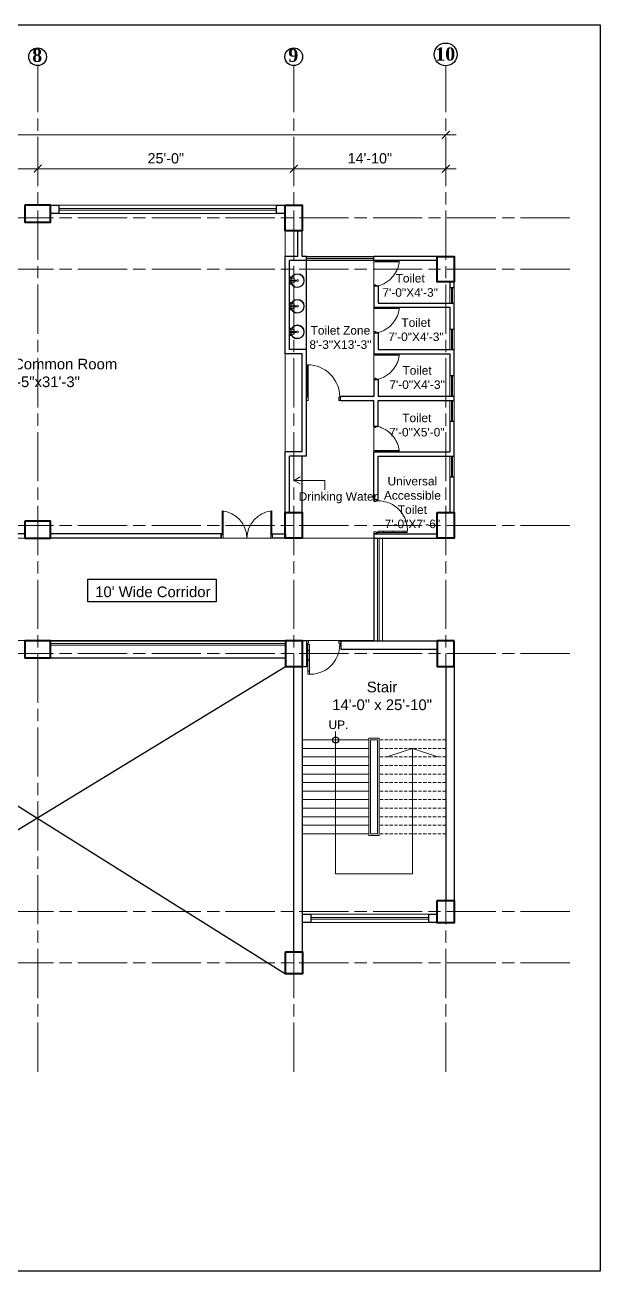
# Model space of a CAD drawing. Header units: inches. Extents: x -12 to 20935469, y -1604 to 24729220.
# Drawn here: x 20926263 to 20926937, y 24705706 to 24707164 of the extents above; entities that cross this region are included whole.
import ezdxf

# ---------------------------------------------------------------- set-up
doc = ezdxf.new("R2010")
doc.units = ezdxf.units.IN
doc.header["$LTSCALE"] = 0.03
doc.header["$MEASUREMENT"] = 0
doc.header["$PDMODE"] = 32
doc.header["$PDSIZE"] = 15
doc.linetypes.add('ACAD_ISO08W100', pattern=[36, 24, -3, 6, -3])
doc.linetypes.add('DASHED2', pattern=[0.375, 0.25, -0.125])
for name, color, linetype, lineweight in [('column', 1, 'Continuous', 40), ('Dim Line', 252, 'Continuous', 13), ('Door', 7, 'Continuous', 18), ('Gas', 21, 'Continuous', 5), ('Glass Line', 252, 'Continuous', 9), ('Grid Line', 252, 'Continuous', 18), ('Hatch', 253, 'Continuous', 15), ('Main Wall', 7, 'Continuous', 30), ('RAIL', 23, 'Continuous', 13), ('STAIR', 46, 'Continuous', 15), ('TOILET FIXTURE', 142, 'Continuous', 5), ('wind.', 150, 'Continuous', 20)]:
    doc.layers.add(name, color=color, linetype=linetype, lineweight=lineweight)
doc.layers.add('FUR', color=251, linetype='Continuous')
doc.layers.add('TEXT', color=7, linetype='Continuous')
doc.styles.add('2', font='swisscl.ttf')
doc.styles.add('RomanS', font='arial.ttf', dxfattribs={"height": 12})
doc.styles.get("Standard").update_dxf_attribs({"font": 'timesbd.ttf'})
doc.dimstyles.new('Aec_Arch_I', dxfattribs={"dimscale": 96, "dimtxt": 12, "dimasz": 0.09375, "dimexe": 0.125, "dimexo": 0.125, "dimgap": 0.0625, "dimtad": 1, "dimdec": 0, "dimzin": 3, "dimdsep": 46, "dimlunit": 4, "dimtxsty": 'RomanS', "dimblk1": 'ARCHTICK', "dimblk2": 'ARCHTICK', "dimsah": 1, "dimcen": 0.09375, "dimdle": 0.125, "dimadec": 0, "dimazin": 0, "dimtfac": 0.75, "dimtdec": 0, "dimtmove": 2, "dimatfit": 3, "dimldrblk": 'ARCHTICK', "dimfxl": 1, "dimfrac": 1, "dimtolj": 1, "dimtzin": 0, "dimarcsym": 0})

# ---------------------------------------------------------------- blocks, each defined once
blk = doc.blocks.new('_ArchTick')
at = {"color": 0, "linetype": 'ByBlock', "lineweight": 35, "const_width": 0.15}
blk.add_lwpolyline([(-0.5, -0.5), (0.5, 0.5)], dxfattribs=at)
blk = doc.blocks.new('*D23')
at = {"layer": 'Defpoints', "color": 0, "transparency": 16777216}
for p in [(20832166.8, 24724578.2), (20832473.8, 24724578.2), (20832473.8, 24724578.2)]:
    blk.add_point(p, dxfattribs=at)
at = {"layer": 'Dim Line', "color": 0, "lineweight": -2, "transparency": 16777216}
for p, q in [((20832154.8, 24724578.2), (20832485.8, 24724578.2)), ((20832166.8, 24724566.2), (20832166.8, 24724566.2)), ((20832473.8, 24724566.2), (20832473.8, 24724566.2))]:
    blk.add_line(p, q, dxfattribs=at)
at = {"layer": 'Dim Line', "color": 0, "lineweight": -2, "transparency": 16777216, "xscale": 9, "yscale": 9, "zscale": 9, "rotation": 180}
blk.add_blockref('_ArchTick', (20832166.8, 24724578.2), dxfattribs=at)
at = {"layer": 'Dim Line', "color": 0, "lineweight": -2, "transparency": 16777216, "xscale": 9, "yscale": 9, "zscale": 9}
blk.add_blockref('_ArchTick', (20832473.8, 24724578.2), dxfattribs=at)
at = {"layer": 'Dim Line', "color": 0, "transparency": 16777216, "insert": (20832320.3, 24724590.3), "char_height": 12, "attachment_point": 5, "style": 'RomanS'}
blk.add_mtext('\\A1;25\'-7"', dxfattribs=at)
blk = doc.blocks.new('*D10')
at = {"layer": 'Defpoints', "color": 0, "transparency": 16777216}
for p in [(20832473.8, 24724578.2), (20832773.8, 24724578.2), (20832773.8, 24724578.2)]:
    blk.add_point(p, dxfattribs=at)
at = {"layer": 'Dim Line', "color": 0, "lineweight": -2, "transparency": 16777216}
blk.add_line((20832461.8, 24724578.2), (20832785.8, 24724578.2), dxfattribs=at)
at = {"layer": 'Dim Line', "color": 0, "lineweight": -2, "transparency": 16777216, "xscale": 9, "yscale": 9, "zscale": 9, "rotation": 180}
blk.add_blockref('_ArchTick', (20832473.8, 24724578.2), dxfattribs=at)
at = {"layer": 'Dim Line', "color": 0, "lineweight": -2, "transparency": 16777216, "xscale": 9, "yscale": 9, "zscale": 9}
blk.add_blockref('_ArchTick', (20832773.8, 24724578.2), dxfattribs=at)
at = {"layer": 'Dim Line', "color": 0, "transparency": 16777216, "insert": (20832623.8, 24724590.3), "char_height": 12, "attachment_point": 5, "style": 'RomanS'}
blk.add_mtext('\\A1;25\'-0"', dxfattribs=at)
blk = doc.blocks.new('*D11')
at = {"layer": 'Defpoints', "color": 0, "transparency": 16777216}
for p in [(20832773.8, 24724578.2), (20832951.8, 24724578.2), (20832951.8, 24724578.2)]:
    blk.add_point(p, dxfattribs=at)
at = {"layer": 'Dim Line', "color": 0, "lineweight": -2, "transparency": 16777216}
for p, q in [((20832761.8, 24724578.2), (20832963.8, 24724578.2)), ((20832951.8, 24724566.2), (20832951.8, 24724566.2))]:
    blk.add_line(p, q, dxfattribs=at)
at = {"layer": 'Dim Line', "color": 0, "lineweight": -2, "transparency": 16777216, "xscale": 9, "yscale": 9, "zscale": 9, "rotation": 180}
blk.add_blockref('_ArchTick', (20832773.8, 24724578.2), dxfattribs=at)
at = {"layer": 'Dim Line', "color": 0, "lineweight": -2, "transparency": 16777216, "xscale": 9, "yscale": 9, "zscale": 9}
blk.add_blockref('_ArchTick', (20832951.8, 24724578.2), dxfattribs=at)
at = {"layer": 'Dim Line', "color": 0, "transparency": 16777216, "insert": (20832862.8, 24724590.3), "char_height": 12, "attachment_point": 5, "style": 'RomanS'}
blk.add_mtext('\\A1;14\'-10"', dxfattribs=at)
blk = doc.blocks.new('*D13')
at = {"layer": 'Defpoints', "color": 0, "transparency": 16777216}
for p in [(20830948.3, 24724610.7), (20832951.8, 24724617.8), (20832951.8, 24724610.7)]:
    blk.add_point(p, dxfattribs=at)
at = {"layer": 'Dim Line', "color": 0, "lineweight": -2, "transparency": 16777216}
for p, q in [((20830948.3, 24724622.7), (20830948.3, 24724629.8)), ((20832951.8, 24724622.7), (20832951.8, 24724629.8)), ((20830936.3, 24724617.8), (20832963.8, 24724617.8))]:
    blk.add_line(p, q, dxfattribs=at)
at = {"layer": 'Dim Line', "color": 0, "lineweight": -2, "transparency": 16777216, "xscale": 9, "yscale": 9, "zscale": 9, "rotation": 180}
blk.add_blockref('_ArchTick', (20830948.3, 24724617.8), dxfattribs=at)
at = {"layer": 'Dim Line', "color": 0, "lineweight": -2, "transparency": 16777216, "xscale": 9, "yscale": 9, "zscale": 9}
blk.add_blockref('_ArchTick', (20832951.8, 24724617.8), dxfattribs=at)
at = {"layer": 'Dim Line', "color": 0, "transparency": 16777216, "insert": (20831950, 24724629.9), "char_height": 12, "attachment_point": 5, "style": 'RomanS'}
blk.add_mtext('\\A1;166\'-11"', dxfattribs=at)
blk = doc.blocks.new('Door_45')
at = {"layer": 'Door'}
for p, q in [((1.5, 5), (1.5, 44)), ((1.5, 40), (2.2, 40)), ((2.2, 40), (2.2, 39.5)), ((2.2, 39.5), (2.7, 39.5)), ((2.7, 39.5), (2.7, 40)), ((2.7, 40), (3.5, 40)), ((3.5, 44), (3.5, 5)), ((1.5, 25.8), (2.2, 25.8)), ((2.2, 25.8), (2.2, 25.3)), ((2.2, 25.3), (2.7, 25.3)), ((2.7, 25.8), (3.5, 25.8)), ((2.7, 25.3), (2.7, 25.8)), ((0, 0), (0, 5)), ((0, 5), (1.5, 5)), ((1.5, 12.6), (2.2, 12.6)), ((3.5, 5), (1.5, 5)), ((1.5, 5), (1.5, 3)), ((1.5, 3), (2.5, 3)), ((2.2, 12.6), (2.2, 13.1)), ((2.2, 13.1), (2.7, 13.1)), ((2.5, 3), (2.5, 0)), ((2.7, 13.1), (2.7, 12.6)), ((2.7, 12.6), (3.5, 12.6)), ((42.5, 3), (42.5, 0)), ((43.5, 3), (42.5, 3)), ((45, 5), (43.5, 5)), ((43.5, 5), (43.5, 3)), ((45, 0), (45, 5)), ((2.5, 0), (0, 0)), ((42.5, 0), (45, 0))]:
    blk.add_line(p, q, dxfattribs=at)
blk.add_arc((4.7, 5.3), 38.8, 359.6233, 94.6685, dxfattribs=at)
blk = doc.blocks.new('A$C36295410')
at = {"layer": 'Door'}
for p, q in [((1, 4), (1, 32)), ((2, 0), (2, 32)), ((58, 0), (58, 32)), ((59, 4), (59, 32)), ((1, 5), (0, 5)), ((2, 4), (1, 4)), ((58, 4), (59, 4)), ((59, 5), (60, 5)), ((2, 0), (0, 0)), ((58, 0), (60, 0))]:
    blk.add_line(p, q, dxfattribs=at)
for centre, start, end in [((-2.5, -0.3), 0.5906, 83.7783), ((62.5, -0.3), 96.2217, 179.4094)]:
    blk.add_arc(centre, 32.5, start, end, dxfattribs=at)
blk = doc.blocks.new('sssss-flat-876')
at = {"layer": 'Door', "linetype": 'Continuous', "ltscale": 3}
blk.add_line((3666.5, 84027.2), (3666.5, 84055.7), dxfattribs=at)
at = {"layer": 'Door', "linetype": 'Continuous', "ltscale": 3, "extrusion": (-7.21527e-09, -3.35624e-18, 1), "elevation": 0}
for points in [[(3666.5, 84057.2), (3666.5, 84055.7), (3668.4, 84055.7), (3668.4, 84056.5), (3670.2, 84056.5), (3670.2, 84057.2)], [(3668.4, 84055.7), (3696.2, 84055.7), (3696.2, 84056.5), (3668.4, 84056.5)]]:
    blk.add_lwpolyline(points, close=True, dxfattribs=at)
at = {"layer": 'Door', "linetype": 'Continuous', "ltscale": 3, "flags": 128}
blk.add_lwpolyline([(3670.2, 84027.2, 0.04096), (3675.5, 84028.9, 0.082496), (3684.9, 84034.8, 0.052187), (3689.7, 84040, 0.043988), (3692.9, 84045, 0.036571), (3694.8, 84049.6, 0.034751), (3695.9, 84054.2, 0.011435), (3696.2, 84055.7)], format="xyb", dxfattribs=at)
at = {"layer": 'Door', "linetype": 'Continuous', "ltscale": 3}
blk.add_lwpolyline([(3666.5, 84027.2), (3666.5, 84028.7), (3668.4, 84028.7), (3668.4, 84027.9), (3670.2, 84027.9), (3670.2, 84027.2)], close=True, dxfattribs=at)
blk = doc.blocks.new('7-flat-72')
at = {"layer": 'Glass Line', "color": 8, "ltscale": 20}
for p, q in [((-64478.7, 376960.5), (-64480.3, 376960.5)), ((-64480.3, 376959.5), (-64480.3, 376960.5)), ((-64480.3, 376959.5), (-64480.3, 376960.5)), ((-64478.7, 376959.5), (-64480.3, 376959.5)), ((-64480.3, 376959.1), (-64480.3, 376959.4)), ((-64478.7, 376959.4), (-64480.3, 376959.4)), ((-64478.7, 376959.1), (-64480.3, 376959.1)), ((-64480.2, 376959.4), (-64480.2, 376959.5)), ((-64480.1, 376959.5), (-64480.1, 376960.5)), ((-64479.9, 376959.5), (-64479.9, 376960.5)), ((-64479.5, 376959.5), (-64479.5, 376960.5)), ((-64479.1, 376959.5), (-64479.1, 376960.5)), ((-64478.9, 376959.5), (-64478.9, 376960.5)), ((-64478.9, 376959.4), (-64478.9, 376959.5)), ((-64478.8, 376959.5), (-64478.8, 376960.5)), ((-64478.7, 376959.5), (-64478.7, 376960.5)), ((-64478.7, 376959.1), (-64478.7, 376959.4)), ((-64475.1, 376959.4), (-64476.9, 376959.4)), ((-64476.9, 376959.1), (-64476.9, 376959.4)), ((-64475.1, 376959.1), (-64476.9, 376959.1)), ((-64476.6, 376959.4), (-64476.6, 376966.6)), ((-64475.5, 376966.6), (-64476.6, 376966.6)), ((-64475.5, 376959.4), (-64475.5, 376966.6)), ((-64475.1, 376959.1), (-64475.1, 376959.4)), ((-64473.3, 376960.5), (-64471.7, 376960.5)), ((-64473.3, 376959.5), (-64473.3, 376960.5)), ((-64473.3, 376959.5), (-64473.3, 376960.5)), ((-64473.3, 376959.5), (-64471.7, 376959.5)), ((-64473.3, 376959.1), (-64473.3, 376959.4)), ((-64473.3, 376959.4), (-64471.7, 376959.4)), ((-64473.3, 376959.1), (-64471.7, 376959.1)), ((-64473.1, 376959.5), (-64473.1, 376960.5)), ((-64473.1, 376959.4), (-64473.1, 376959.5)), ((-64472.9, 376959.5), (-64472.9, 376960.5)), ((-64472.5, 376959.5), (-64472.5, 376960.5)), ((-64472.1, 376959.5), (-64472.1, 376960.5)), ((-64471.9, 376959.5), (-64471.9, 376960.5)), ((-64471.9, 376959.4), (-64471.9, 376959.5)), ((-64471.8, 376959.5), (-64471.8, 376960.5)), ((-64471.7, 376959.5), (-64471.7, 376960.5)), ((-64471.7, 376959.1), (-64471.7, 376959.4))]:
    blk.add_line(p, q, dxfattribs=at)
blk.add_circle((-64476, 376968.4, 0), 1.08, dxfattribs=at)
for radius, start, end in [(8.1, 273.8334, 266.1883), (7.55, 274.115, 265.9068)]:
    blk.add_arc((-64476, 376968.4, 0), radius, start, end, dxfattribs=at)
blk = doc.blocks.new('SFSFSFS-flat-72')
at = {"layer": 'TOILET FIXTURE', "ltscale": 0.2}
blk.add_lwpolyline([(-3918.5, -3608.1), (-3918.5, -3602.7), (-3923.9, -3602.7), (-3923.9, -3608.1)], close=True, dxfattribs=at)
at = {"layer": 'TOILET FIXTURE', "ltscale": 20}
blk.add_blockref('7-flat-72', (60554.8, -380567.2), dxfattribs=at)
blk = doc.blocks.new('$D40')
at = {"layer": 'Door'}
for p, q in [((1, 4), (1, 42)), ((2, 0), (2, 42)), ((1, 5), (0, 5)), ((2, 0), (0, 0)), ((2, 4), (1, 4)), ((39, 4), (38, 4)), ((38, 4), (38, 0)), ((40, 0), (38, 0)), ((40, 5), (39, 5)), ((39, 5), (39, 4))]:
    blk.add_line(p, q, dxfattribs=at)
blk.add_arc((1, 4), 38, 0, 90, dxfattribs=at)
blk = doc.blocks.new('fff')
at = {"layer": 'Grid Line', "color": 252, "linetype": 'ACAD_ISO08W100', "lineweight": 9, "ltscale": 80, "true_color": 0x939598}
for p, q in [((20832473.8, 24723521.1), (20832473.8, 24724698.8)), ((20832773.8, 24723521.1), (20832773.8, 24724698.8)), ((20832951.8, 24723521.1), (20832951.8, 24724698.8)), ((20833096.9, 24724520.6), (20830726.1, 24724520.6)), ((20833096.9, 24724460.6), (20830726.1, 24724460.6)), ((20833096.9, 24724160.7), (20830726.1, 24724160.7)), ((20833096.9, 24724010.7), (20830726.1, 24724010.7)), ((20833096.9, 24723708.7), (20830726.1, 24723708.7)), ((20833096.9, 24723648.8), (20830726.1, 24723648.8))]:
    blk.add_line(p, q, dxfattribs=at)
at = {"layer": 'Dim Line'}
for base, p1, p2, picture, middle in [((20832951.7523, 24724617.8128), (20830948.3088, 24724610.7482), (20832951.7523, 24724610.7482), '*D13', (20831950.0306, 24724629.9397)), ((20832473.8, 24724578.2), (20832166.8, 24724578.2), (20832473.8, 24724578.2), '*D23', (20832320.3, 24724590.3)), ((20832773.8, 24724578.2), (20832473.8, 24724578.2), (20832773.8, 24724578.2), '*D10', (20832623.8, 24724590.3)), ((20832951.8, 24724578.2), (20832773.8, 24724578.2), (20832951.8, 24724578.2), '*D11', (20832862.8, 24724590.3))]:
    dim = blk.add_linear_dim(base=base, p1=p1, p2=p2, dimstyle='Aec_Arch_I', dxfattribs=at)
    dim.commit()
    dim.dimension.update_dxf_attribs({"geometry": picture, "text_midpoint": middle})

msp = doc.modelspace()

# ---------------------------------------------------------------- linework, layer by layer
for p, q in [((20926765.9, 24706893.2), (20926765.9, 24706893.2)), ((20926592.9, 24706784), (20926592.9, 24706888.2)), ((20926587.9, 24706593.3), (20926587.9, 24706659.3)), ((20926676.9, 24706568.5), (20926671.9, 24706568.5)), ((20926293.1, 24706443.3), (20926568.1, 24706443.3)), ((20926630.8, 24706443.3), (20926728, 24706443.3)), ((20925978.2, 24706423.3), (20926568.1, 24706053.3)), ((20926293.1, 24706423.3), (20926568.1, 24706423.3)), ((20925978.2, 24706053.3), (20926568.1, 24706413.3))]:
    msp.add_line(p, q)
msp.add_lwpolyline([(20926336.7, 24706515.2), (20926487.1, 24706515.2), (20926487.1, 24706489), (20926336.7, 24706489)], close=True)
msp.add_circle((20926626.9, 24706327.3), 3.61)
at = {"layer": 'column', "lineweight": 40, "ltscale": 20}
for points in [[(20926263.1, 24706953.2), (20926263.1, 24706933.2), (20926293.1, 24706933.2), (20926293.1, 24706953.2)], [(20926567.9, 24706953.2), (20926587.9, 24706953.2), (20926587.9, 24706923.2), (20926567.9, 24706923.2)], [(20926745.9, 24706893.2), (20926765.9, 24706893.2), (20926765.9, 24706863.2), (20926745.9, 24706863.2)], [(20926263.1, 24706583.3), (20926263.1, 24706563.3), (20926293.1, 24706563.3), (20926293.1, 24706583.3)], [(20926567.9, 24706593.3), (20926587.9, 24706593.3), (20926587.9, 24706563.3), (20926567.9, 24706563.3)], [(20926745.9, 24706593.3), (20926765.9, 24706593.3), (20926765.9, 24706563.3), (20926745.9, 24706563.3)], [(20926263.1, 24706443.3), (20926263.1, 24706423.3), (20926293.1, 24706423.3), (20926293.1, 24706443.3)], [(20926588.1, 24706443.3), (20926568.1, 24706443.3), (20926568.1, 24706413.3), (20926588.1, 24706413.3)], [(20926766, 24706443.3), (20926746, 24706443.3), (20926746, 24706413.3), (20926766, 24706413.3)], [(20926746, 24706139.3), (20926766, 24706139.3), (20926766, 24706113.3), (20926746, 24706113.3)], [(20926568.1, 24706079.3), (20926588.1, 24706079.3), (20926588.1, 24706053.3), (20926568.1, 24706053.3)]]:
    msp.add_lwpolyline(points, close=True, dxfattribs=at)
at = {"layer": 'Defpoints'}
msp.add_lwpolyline([(20924497.9, 24707164.1), (20926936.8, 24707164.1), (20926936.8, 24705705.5), (20924497.9, 24705705.5)], close=True, dxfattribs=at)
at = {"layer": 'Gas', "color": 0, "lineweight": 5}
for points in [[(20926665.9, 24706329.3), (20926677.9, 24706329.3), (20926677.9, 24706215.3), (20926665.9, 24706215.3)], [(20926667.9, 24706327.3), (20926675.9, 24706327.3), (20926675.9, 24706217.3), (20926667.9, 24706217.3)]]:
    msp.add_lwpolyline(points, close=True, dxfattribs=at)
at = {"layer": 'Hatch', "lineweight": 5}
for p, q in [((20926567.9, 24706893.2), (20926567.9, 24706923.2)), ((20926567.9, 24706664.3), (20926567.9, 24706779))]:
    msp.add_line(p, q, dxfattribs=at)
at = {"layer": 'Hatch', "lineweight": 0}
msp.add_lwpolyline([(20926671.9, 24706563.4), (20925838, 24706563.4), (20925838, 24706878.2), (20925658.4, 24706878.4), (20925658.4, 24706563.3), (20924836.4, 24706563.5), (20924836.4, 24706443.4), (20925658.4, 24706443.4), (20925658.4, 24706223.9), (20925868, 24706223.9), (20925868, 24706073.3), (20925868, 24706058.4), (20925869.5, 24706058.4), (20925973.2, 24706058.4), (20925970.9, 24706443.4), (20926671.9, 24706443.4)], close=True, dxfattribs=at)
at = {"layer": 'Main Wall', "lineweight": 30}
for p, q in [((20926557.9, 24706953.2), (20926567.9, 24706953.2)), ((20926557.9, 24706943.2), (20926557.9, 24706953.2)), ((20926567.9, 24706943.2), (20926557.9, 24706943.2)), ((20926582.9, 24706893.2), (20926582.9, 24706923.2)), ((20926587.9, 24706893.2), (20926587.9, 24706923.2)), ((20926567.9, 24706779), (20926567.9, 24706893.2)), ((20926582.9, 24706893.2), (20926567.9, 24706893.2)), ((20926592.9, 24706893.2), (20926587.9, 24706893.2)), ((20926592.9, 24706888.2), (20926592.9, 24706893.2)), ((20926745.9, 24706893.2), (20926671.9, 24706893.2)), ((20926671.9, 24706888.2), (20926671.9, 24706893.2)), ((20926572.9, 24706784), (20926572.9, 24706888.2)), ((20926592.9, 24706888.2), (20926572.9, 24706888.2)), ((20926745.9, 24706888.2), (20926671.9, 24706888.2)), ((20926765.9, 24706856.6), (20926765.9, 24706863.2)), ((20926676.9, 24706858.2), (20926671.9, 24706858.2)), ((20926676.9, 24706858.2), (20926676.9, 24706838.6)), ((20926671.9, 24706833.6), (20926760.9, 24706833.6)), ((20926676.9, 24706838.6), (20926765.9, 24706838.6)), ((20926765.9, 24706808), (20926765.9, 24706838.6)), ((20926671.9, 24706803.6), (20926676.9, 24706803.6)), ((20926676.9, 24706803.6), (20926676.9, 24706784)), ((20926587.9, 24706779), (20926567.9, 24706779)), ((20926592.9, 24706784), (20926572.9, 24706784)), ((20926587.9, 24706664.3), (20926587.9, 24706779)), ((20926592.9, 24706729.3), (20926592.9, 24706784)), ((20926671.9, 24706779), (20926760.9, 24706779)), ((20926676.9, 24706784), (20926765.9, 24706784)), ((20926760.9, 24706779), (20926760.9, 24706753.3)), ((20926765.9, 24706753.3), (20926765.9, 24706784)), ((20926671.9, 24706749), (20926676.9, 24706749)), ((20926765.9, 24706753.3), (20926760.9, 24706753.3)), ((20926592.9, 24706659.3), (20926592.9, 24706729.3)), ((20926632.9, 24706724.3), (20926632.9, 24706729.3)), ((20926765.9, 24706729.3), (20926676.9, 24706729.3)), ((20926765.9, 24706724.3), (20926765.9, 24706729.3)), ((20926632.9, 24706724.3), (20926671.9, 24706724.3)), ((20926671.9, 24706694.3), (20926671.9, 24706724.3)), ((20926676.9, 24706724.3), (20926765.9, 24706724.3)), ((20926676.9, 24706694.3), (20926676.9, 24706724.3)), ((20926760.9, 24706700.3), (20926765.9, 24706700.3)), ((20926760.9, 24706700.3), (20926760.9, 24706664.3)), ((20926765.9, 24706659.3), (20926765.9, 24706700.3)), ((20926671.9, 24706694.3), (20926676.9, 24706694.3)), ((20926567.9, 24706593.3), (20926567.9, 24706664.3)), ((20926587.9, 24706664.3), (20926567.9, 24706664.3)), ((20926572.9, 24706593.3), (20926572.9, 24706659.3)), ((20926592.9, 24706659.3), (20926572.9, 24706659.3)), ((20926671.9, 24706608.5), (20926671.9, 24706664.3)), ((20926671.9, 24706664.3), (20926760.9, 24706664.3)), ((20926676.9, 24706608.5), (20926676.9, 24706659.3)), ((20926676.9, 24706659.3), (20926765.9, 24706659.3)), ((20926760.9, 24706635.3), (20926760.9, 24706593.3)), ((20926760.9, 24706635.3), (20926765.9, 24706635.3)), ((20926765.9, 24706593.3), (20926765.9, 24706635.3)), ((20926671.9, 24706608.5), (20926676.9, 24706608.5)), ((20926263.1, 24706568.3), (20926053, 24706568.3)), ((20926493.1, 24706568.5), (20926293.1, 24706568.5)), ((20926493.1, 24706563.3), (20926293.1, 24706563.3)), ((20926493.1, 24706568.5), (20926493.1, 24706563.3)), ((20926493.1, 24706563.3), (20926493.1, 24706568.5)), ((20926671.9, 24706568.5), (20926745.9, 24706568.5)), ((20926671.9, 24706568.5), (20926671.9, 24706563.5)), ((20926671.9, 24706563.5), (20926745.9, 24706563.5)), ((20926578.1, 24706443.3), (20926588.1, 24706443.3)), ((20926593.1, 24706443.3), (20926588.1, 24706443.3)), ((20926593.1, 24706413.3), (20926593.1, 24706443.3)), ((20926633.1, 24706443.3), (20926746, 24706443.3)), ((20926633.1, 24706443.3), (20926633.1, 24706433.3)), ((20926633.1, 24706433.3), (20926746, 24706433.3)), ((20926578.1, 24706079.3), (20926578.1, 24706413.3)), ((20926588.1, 24706079.3), (20926588.1, 24706413.3)), ((20926588.1, 24706413.3), (20926593.1, 24706413.3)), ((20926756, 24706413.3), (20926756, 24706139.3)), ((20926766, 24706413.3), (20926766, 24706139.3)), ((20926598.1, 24706123.4), (20926598.1, 24706113.4))]:
    msp.add_line(p, q, dxfattribs=at)
for points in [[(20926292.9, 24706953.2), (20926302.9, 24706953.2), (20926302.9, 24706943.2), (20926292.9, 24706943.2)], [(20926760.9, 24706863.2), (20926760.9, 24706856.6)], [(20926671.9, 24706858.2), (20926671.9, 24706833.6)], [(20926760.9, 24706856.6), (20926765.9, 24706856.6)], [(20926760.9, 24706833.6), (20926760.9, 24706808)], [(20926671.9, 24706803.6), (20926671.9, 24706779)], [(20926760.9, 24706808), (20926765.9, 24706808)], [(20926671.9, 24706749), (20926671.9, 24706729.3)], [(20926676.9, 24706749), (20926676.9, 24706729.3)], [(20926671.9, 24706729.3), (20926632.9, 24706729.3)], [(20926598.1, 24706113.4), (20926588.1, 24706113.4), (20926588.1, 24706123.4), (20926598.1, 24706123.4)], [(20926746, 24706113.4), (20926736, 24706113.4), (20926736, 24706123.4), (20926746, 24706123.4)]]:
    msp.add_lwpolyline(points, dxfattribs=at)
msp.add_lwpolyline([(20926553.1, 24706568.3), (20926568.1, 24706568.3), (20926568.1, 24706563.3), (20926553.1, 24706563.3)], close=True, dxfattribs=at)
at = {"layer": 'RAIL', "lineweight": 9}
for p, q in [((20926626.9, 24706337), (20926626.9, 24706170.3)), ((20926587.9, 24706307.3), (20926665.9, 24706307.3)), ((20926686.9, 24706307.3), (20926716.9, 24706317.3)), ((20926716.9, 24706170.3), (20926716.9, 24706317.3)), ((20926716.9, 24706317.3), (20926746.9, 24706307.3)), ((20926626.9, 24706170.3), (20926716.9, 24706170.3))]:
    msp.add_line(p, q, dxfattribs=at)
at = {"layer": 'STAIR', "color": 253, "lineweight": 5}
for p, q in [((20926578.3, 24706631), (20926585.6, 24706635.1)), ((20926578.3, 24706631), (20926614.5, 24706631)), ((20926578.3, 24706631), (20926585.6, 24706627)), ((20926614.5, 24706631), (20926614.5, 24706619.8))]:
    msp.add_line(p, q, dxfattribs=at)
at = {"layer": 'STAIR', "color": 32, "lineweight": 5}
for p, q in [((20926665.9, 24706327.3), (20926587.9, 24706327.3)), ((20926665.9, 24706317.3), (20926587.9, 24706317.3)), ((20926647.9, 24706307.3), (20926587.9, 24706307.3)), ((20926665.9, 24706297.3), (20926587.9, 24706297.3)), ((20926665.9, 24706287.3), (20926587.9, 24706287.3)), ((20926665.9, 24706277.3), (20926587.9, 24706277.3)), ((20926665.9, 24706267.3), (20926587.9, 24706267.3)), ((20926665.9, 24706257.3), (20926587.9, 24706257.3)), ((20926665.9, 24706247.3), (20926587.9, 24706247.3)), ((20926665.9, 24706237.3), (20926587.9, 24706237.3)), ((20926665.9, 24706227.3), (20926587.9, 24706227.3)), ((20926665.9, 24706217.3), (20926587.9, 24706217.3))]:
    msp.add_line(p, q, dxfattribs=at)
at = {"layer": 'STAIR', "color": 32, "linetype": 'DASHED2', "lineweight": 5, "ltscale": 500}
for p, q in [((20926755.9, 24706327.3), (20926677.9, 24706327.3)), ((20926755.9, 24706317.3), (20926677.9, 24706317.3)), ((20926755.9, 24706307.3), (20926677.9, 24706307.3)), ((20926755.9, 24706297.3), (20926677.9, 24706297.3)), ((20926755.9, 24706287.3), (20926677.9, 24706287.3)), ((20926755.9, 24706277.3), (20926677.9, 24706277.3)), ((20926755.9, 24706267.3), (20926677.9, 24706267.3)), ((20926755.9, 24706257.3), (20926677.9, 24706257.3)), ((20926755.9, 24706247.3), (20926677.9, 24706247.3)), ((20926755.9, 24706237.3), (20926677.9, 24706237.3)), ((20926755.9, 24706227.3), (20926677.9, 24706227.3)), ((20926755.9, 24706217.3), (20926677.9, 24706217.3))]:
    msp.add_line(p, q, dxfattribs=at)
at = {"layer": 'TEXT'}
for centre, radius in [((20926755.9, 24707129.6), 13.3), ((20926277.9, 24707126.8), 10.4), ((20926577.9, 24707126.8), 10.4)]:
    msp.add_circle(centre, radius, dxfattribs=at)
at = {"layer": 'wind.'}
for p, q in [((20926302.9, 24706953.2), (20926557.9, 24706953.2)), ((20926302.9, 24706949.2), (20926557.9, 24706949.3)), ((20926302.9, 24706947.2), (20926557.9, 24706947.3)), ((20926302.9, 24706943.2), (20926557.9, 24706943.2)), ((20926671.9, 24706893.2), (20926592.9, 24706893.2)), ((20926671.9, 24706891.2), (20926592.9, 24706891.2)), ((20926671.9, 24706890.2), (20926592.9, 24706890.2)), ((20926671.9, 24706888.2), (20926592.9, 24706888.2)), ((20926672, 24706443.3), (20926672, 24706563.5)), ((20926676, 24706443.3), (20926676, 24706563.5)), ((20926678, 24706443.3), (20926678, 24706563.5)), ((20926682, 24706443.3), (20926682, 24706563.5))]:
    msp.add_line(p, q, dxfattribs=at)
at = {"layer": 'wind.', "lineweight": 5}
for p, q in [((20926760.9, 24706838.6), (20926760.9, 24706856.6)), ((20926762.9, 24706838.6), (20926762.9, 24706856.6)), ((20926763.9, 24706838.6), (20926763.9, 24706856.6)), ((20926765.9, 24706838.6), (20926765.9, 24706856.6)), ((20926760.9, 24706784), (20926760.9, 24706808)), ((20926762.9, 24706784), (20926762.9, 24706808)), ((20926763.9, 24706784), (20926763.9, 24706808)), ((20926765.9, 24706784), (20926765.9, 24706808)), ((20926760.9, 24706729.3), (20926760.9, 24706753.3)), ((20926762.9, 24706729.3), (20926762.9, 24706753.3)), ((20926763.9, 24706729.3), (20926763.9, 24706753.3)), ((20926765.9, 24706729.3), (20926765.9, 24706753.3)), ((20926760.9, 24706700.3), (20926760.9, 24706724.3)), ((20926762.9, 24706700.3), (20926762.9, 24706724.3)), ((20926763.9, 24706700.3), (20926763.9, 24706724.3)), ((20926765.9, 24706700.3), (20926765.9, 24706724.3)), ((20926760.9, 24706635.3), (20926760.9, 24706659.3)), ((20926762.9, 24706635.3), (20926762.9, 24706659.3)), ((20926763.9, 24706635.3), (20926763.9, 24706659.3)), ((20926765.9, 24706635.3), (20926765.9, 24706659.3)), ((20926293.1, 24706440.2), (20926568.1, 24706440.2)), ((20926293.1, 24706438.3), (20926568.1, 24706438.3)), ((20926736, 24706123.4), (20926598.1, 24706123.4)), ((20926736, 24706119.4), (20926598.1, 24706119.4)), ((20926736, 24706117.4), (20926598.1, 24706117.4)), ((20926736, 24706113.4), (20926598.1, 24706113.4))]:
    msp.add_line(p, q, dxfattribs=at)

# ---------------------------------------------------------------- block references
at = {"layer": 'Door', "ltscale": 20}
for p in [(20923005.4, 24622831), (20923005.4, 24622776.4), (20923005.4, 24622721.8)]:
    msp.add_blockref('sssss-flat-876', p, dxfattribs=at)
at = {"layer": 'Door'}
msp.add_blockref('$D40', (20926592.9, 24706724.3), dxfattribs=at)
at = {"layer": 'Door', "ltscale": 20, "xscale": -1, "rotation": 180}
msp.add_blockref('sssss-flat-876', (20923005.4, 24790721.5), dxfattribs=at)
at = {"layer": 'Door', "color": 250, "ltscale": 20, "xscale": -0.8888888888759539, "yscale": 0.8888888888759539, "zscale": 0.8888888888759539}
for p, rotation in [((20926671.9, 24706568.5), 270), ((20926593.1, 24706443.3), 180)]:
    msp.add_blockref('Door_45', p, dxfattribs=dict(at, rotation=rotation))
at = {"layer": 'FUR'}
msp.add_blockref('A$C36295410', (20926493.1, 24706563.3), dxfattribs=at)
at = {"layer": 'Hatch', "lineweight": 0}
msp.add_blockref('fff', (93804.3, -17582.4), dxfattribs=at)
at = {"layer": 'TOILET FIXTURE', "ltscale": 20, "xscale": -1, "rotation": 270}
for p in [(20930181, 24710786), (20930181, 24710756), (20930181, 24710726)]:
    msp.add_blockref('SFSFSFS-flat-72', p, dxfattribs=at)

# ---------------------------------------------------------------- texts
at = {"layer": 'TEXT', "char_height": 15.44, "width": 227.458, "attachment_point": 8, "rotation": 0}
for s, insert in [('\\A1;10', (20926755.4, 24707122.1)), ('\\A1;8', (20926277.4, 24707120.5)), ('\\A1;9', (20926577.4, 24707120.5))]:
    msp.add_mtext(s, dxfattribs=dict(at, insert=insert))
at = {"layer": 'TEXT', "color": 30, "lineweight": 5, "ltscale": 20, "attachment_point": 2, "style": '2'}
for s, width, gutter_width, insert, char_height in [('{\\fArial|b0|i0|c0|p34;\\C0;Toilet \\P7\'-0"X4\'-3"}', 104.76, 0.5, (20926714.3, 24706872.6), 10), ('{\\fArial|b0|i0|c0|p34;\\C0;Toilet \\P7\'-0"X4\'-3"}', 104.76, 0.5, (20926721.1, 24706820.7), 10), ('{\\fArial|b0|i0|c0|p34;\\C0;Toilet Zone\\P8\'-3"X13\'-3"}', 104.76, 0.5, (20926632.6, 24706811.6), 10), ('\\pxsm1;{\\fArial|b0|i0|c0|p34;\\C0;Female Common Room\\P\\pqc;50\'-5"x31\'-3"}', 231.619, 0.5, (20926278.7, 24706773.4), 12.476), ('{\\fArial|b0|i0|c0|p34;\\C0;Toilet \\P7\'-0"X4\'-3"}', 104.76, 0.5, (20926722.4, 24706764.7), 10), ('{\\fArial|b0|i0|c0|p34;\\C0;Toilet \\P7\'-0"X5\'-0"}', 104.76, 0.5, (20926722.1, 24706709.1), 10), ('{\\fArial|b0|i0|c0|p34;\\C0;Universal Accessible Toilet\\P7\'-0"X7\'-6"}', 88.036, 0.35, (20926716.9, 24706635.1), 10), ('\\pxsm1;{\\fArial|b0|i0|c0|p34;\\C0;Drinking Water }', 88.563, 0.282, (20926629.9, 24706617.2), 10), ("\\pxsm1,qc;{\\fArial|b0|i0|c0|p34;\\C0;10' Wide Corridor}", 227.89, 0.75, (20926412.9, 24706506.8), 12.476), ('\\pxsm1;{\\fArial|b0|i0|c0|p34;\\C0;Stair\\P14\'-0" x 25\'-10"  }', 135.652, 0.282, (20926681.4, 24706395.4), 12.476), ('{\\fArial|b0|i0|c0|p34;\\C0;UP.}', 104.76, 0.5, (20926630.3, 24706350), 10)]:
    msp.add_mtext_dynamic_manual_height_columns(s, width=width, gutter_width=gutter_width, heights=[0], dxfattribs=dict(at, insert=insert, char_height=char_height))

doc.saveas('drawing.dxf')
